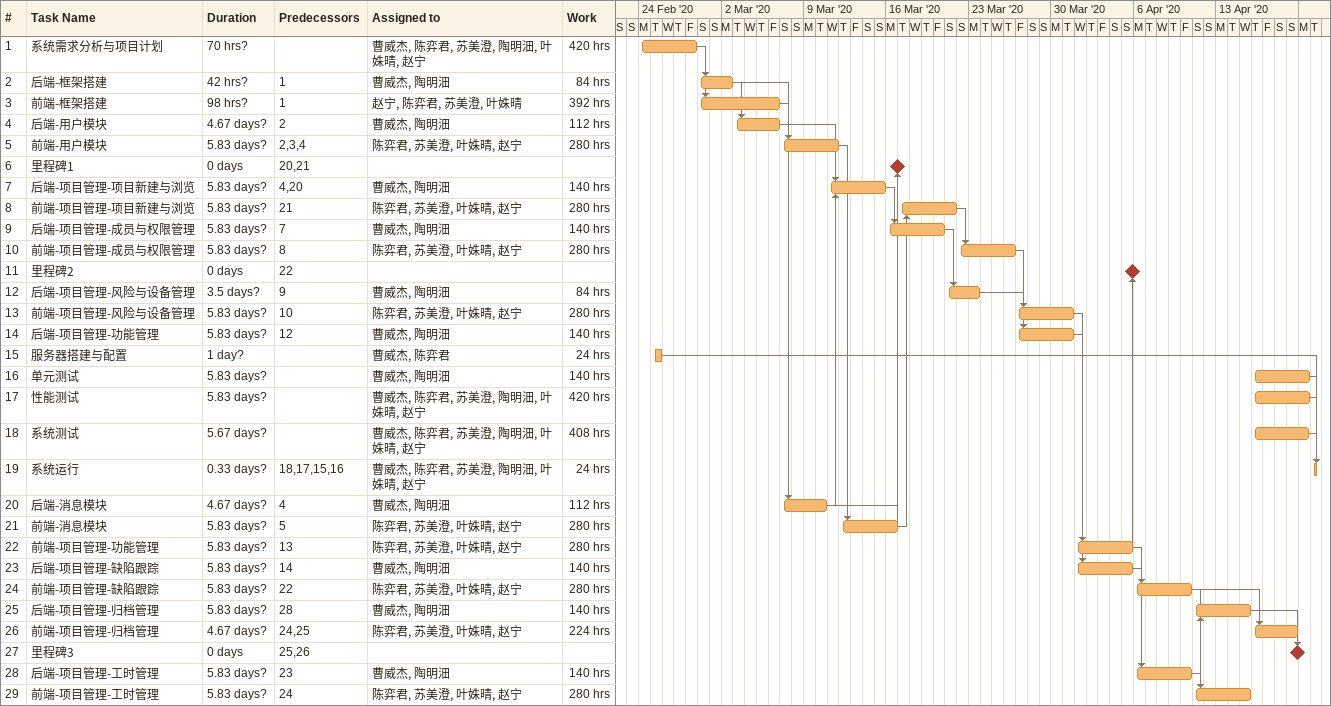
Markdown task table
| ID | Task | Duration | Start | Finish | Predecessors | Resources | Work (h) |
|---|---|---|---|---|---|---|---|
| 1 | 系统需求分析与项目计划 | 70h? | 2020-02-24 | 2020-02-28 |  | 曹威杰, 陈弈君, 苏美澄, 陶明沺, 叶姝晴, 赵宁 | 420 |
| 2 | 后端-框架搭建 | 42h? | 2020-02-29 | 2020-03-02 | 1 | 曹威杰, 陶明沺 | 84 |
| 3 | 前端-框架搭建 | 98h? | 2020-02-29 | 2020-03-06 | 1 | 赵宁, 陈弈君, 苏美澄, 叶姝晴 | 392 |
| 4 | 后端-用户模块 | 4.67d? | 2020-03-03 | 2020-03-06 | 2 | 曹威杰, 陶明沺 | 112 |
| 5 | 前端-用户模块 | 5.83d? | 2020-03-07 | 2020-03-11 | 2, 3, 4 | 陈弈君, 苏美澄, 叶姝晴, 赵宁 | 280 |
| 6 | 里程碑1 | 0d | 2020-03-16 | 2020-03-16 | 20, 21 |  |  |
| 7 | 后端-项目管理-项目新建与浏览 | 5.83d? | 2020-03-11 | 2020-03-15 | 4, 20 | 曹威杰, 陶明沺 | 140 |
| 8 | 前端-项目管理-项目新建与浏览 | 5.83d? | 2020-03-17 | 2020-03-21 | 21 | 陈弈君, 苏美澄, 叶姝晴, 赵宁 | 280 |
| 9 | 后端-项目管理-成员与权限管理 | 5.83d? | 2020-03-16 | 2020-03-20 | 7 | 曹威杰, 陶明沺 | 140 |
| 10 | 前端-项目管理-成员与权限管理 | 5.83d? | 2020-03-22 | 2020-03-26 | 8 | 陈弈君, 苏美澄, 叶姝晴, 赵宁 | 280 |
| 11 | 里程碑2 | 0d | 2020-04-05 | 2020-04-05 | 22 |  |  |
| 12 | 后端-项目管理-风险与设备管理 | 3.5d? | 2020-03-21 | 2020-03-23 | 9 | 曹威杰, 陶明沺 | 84 |
| 13 | 前端-项目管理-风险与设备管理 | 5.83d? | 2020-03-27 | 2020-03-31 | 10 | 陈弈君, 苏美澄, 叶姝晴, 赵宁 | 280 |
| 14 | 后端-项目管理-功能管理 | 5.83d? | 2020-03-27 | 2020-03-31 | 12 | 曹威杰, 陶明沺 | 140 |
| 15 | 服务器搭建与配置 | 1d? | 2020-02-25 | 2020-02-25 |  | 曹威杰, 陈弈君 | 24 |
| 16 | 单元测试 | 5.83d? | 2020-04-16 | 2020-04-20 |  | 曹威杰, 陶明沺 | 140 |
| 17 | 性能测试 | 5.83d? | 2020-04-16 | 2020-04-20 |  | 曹威杰, 陈弈君, 苏美澄, 陶明沺, 叶姝晴, 赵宁 | 420 |
| 18 | 系统测试 | 5.67d? | 2020-04-16 | 2020-04-20 |  | 曹威杰, 陈弈君, 苏美澄, 陶明沺, 叶姝晴, 赵宁 | 408 |
| 19 | 系统运行 | 0.33d? | 2020-04-21 | 2020-04-21 | 18, 17, 15, 16 | 曹威杰, 陈弈君, 苏美澄, 陶明沺, 叶姝晴, 赵宁 | 24 |
| 20 | 后端-消息模块 | 4.67d? | 2020-03-07 | 2020-03-10 | 4 | 曹威杰, 陶明沺 | 112 |
| 21 | 前端-消息模块 | 5.83d? | 2020-03-12 | 2020-03-16 | 5 | 陈弈君, 苏美澄, 叶姝晴, 赵宁 | 280 |
| 22 | 前端-项目管理-功能管理 | 5.83d? | 2020-04-01 | 2020-04-05 | 13 | 陈弈君, 苏美澄, 叶姝晴, 赵宁 | 280 |
| 23 | 后端-项目管理-缺陷跟踪 | 5.83d? | 2020-04-01 | 2020-04-05 | 14 | 曹威杰, 陶明沺 | 140 |
| 24 | 前端-项目管理-缺陷跟踪 | 5.83d? | 2020-04-06 | 2020-04-10 | 22 | 陈弈君, 苏美澄, 叶姝晴, 赵宁 | 280 |
| 25 | 后端-项目管理-归档管理 | 5.83d? | 2020-04-11 | 2020-04-15 | 28 | 曹威杰, 陶明沺 | 140 |
| 26 | 前端-项目管理-归档管理 | 4.67d? | 2020-04-16 | 2020-04-19 | 24, 25 | 陈弈君, 苏美澄, 叶姝晴, 赵宁 | 224 |
| 27 | 里程碑3 | 0d | 2020-04-19 | 2020-04-19 | 25, 26 |  |  |
| 28 | 后端-项目管理-工时管理 | 5.83d? | 2020-04-06 | 2020-04-10 | 23 | 曹威杰, 陶明沺 | 140 |
| 29 | 前端-项目管理-工时管理 | 5.83d? | 2020-04-11 | 2020-04-15 | 24 | 陈弈君, 苏美澄, 叶姝晴, 赵宁 | 280 |
